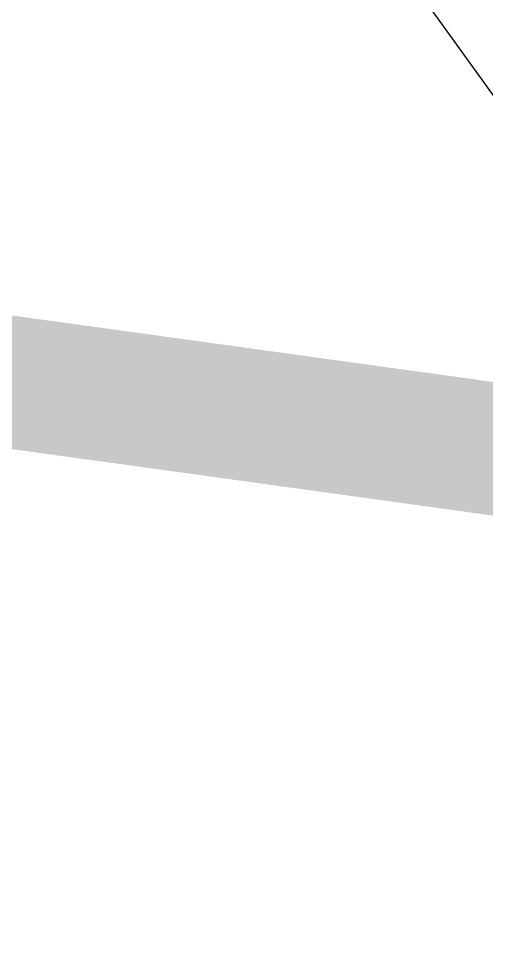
# Model space of a CAD drawing. Header units: inches. Extents: x -18 to 217, y -14 to 159.
# Drawn here: x 53.2541 to 53.299, y 31.2703 to 31.3593 of the extents above; entities that cross this region are included whole.
import ezdxf

# ---------------------------------------------------------------- set-up
doc = ezdxf.new("R2010")
doc.units = ezdxf.units.IN
for name, color, linetype in [('Dimension', 6, 'Continuous'), ('Fabrication', 76, 'Continuous'), ('Top Layer', 1, 'Continuous')]:
    doc.layers.add(name, color=color, linetype=linetype)

msp = doc.modelspace()

# ---------------------------------------------------------------- linework, layer by layer
at = {"layer": 'Dimension', "const_width": 0.254}
for points in [[(58.31, 19.466999, 1), (13.309999, 19.466999, 1)], [(54.560335, 19.466926, 1), (17.060334, 19.466926, 1)]]:
    msp.add_lwpolyline(points, format="xyb", close=True, dxfattribs=at)
at = {"layer": 'Fabrication', "const_width": 0.0127}
msp.add_lwpolyline([(53.193549, 31.332673, -1.1671), (15.675089, 13.587026)], format="xyb", dxfattribs=at)
msp.add_lwpolyline([(53.193549, 31.332673, -1.1671), (15.675089, 13.587026)], format="xyb", dxfattribs=at)
msp.add_lwpolyline([(53.193549, 31.332673, -1.1671), (15.675089, 13.587026)], format="xyb", dxfattribs=at)
msp.add_lwpolyline([(53.193549, 31.332673, -1.1671), (15.675089, 13.587026)], format="xyb", dxfattribs=at)
for points in [[(53.247638, 31.325243), (53.250701, 31.324819)], [(53.247638, 31.325243), (53.250701, 31.324819)], [(53.250701, 31.324819), (53.253841, 31.324387)], [(53.250701, 31.324819), (53.253841, 31.324387)], [(53.253841, 31.324387), (53.257056, 31.323943)], [(53.253841, 31.324387), (53.257056, 31.323943)], [(53.257056, 31.323943), (53.26065, 31.323448)], [(53.257056, 31.323943), (53.26065, 31.323448)], [(53.26065, 31.323448), (53.264333, 31.32294)], [(53.26065, 31.323448), (53.264333, 31.32294)], [(53.264333, 31.32294), (53.268103, 31.322419)], [(53.264333, 31.32294), (53.268103, 31.322419)], [(53.268103, 31.322419), (53.272284, 31.32184)], [(53.268103, 31.322419), (53.272284, 31.32184)], [(53.272284, 31.32184), (53.276899, 31.321202)], [(53.272284, 31.32184), (53.276899, 31.321202)], [(53.276899, 31.321202), (53.281628, 31.320547)], [(53.276899, 31.321202), (53.281628, 31.320547)], [(53.281628, 31.320547), (53.286823, 31.319828)], [(53.281628, 31.320547), (53.286823, 31.319828)], [(53.286823, 31.319828), (53.292505, 31.319041)], [(53.286823, 31.319828), (53.292505, 31.319041)], [(53.292505, 31.319041), (53.2987, 31.318182)], [(53.292505, 31.319041), (53.2987, 31.318182)], [(53.2987, 31.318182), (53.305436, 31.317248)], [(53.2987, 31.318182), (53.305436, 31.317248)]]:
    msp.add_lwpolyline(points, dxfattribs=at)
at = {"layer": 'Fabrication', "const_width": 0.00635}
for points in [[(53.247526, 31.324819, 1), (53.253876, 31.324819, 1)], [(53.247526, 31.324819, 1), (53.253876, 31.324819, 1)], [(53.247526, 31.324819, 1), (53.253876, 31.324819, 1)], [(53.247526, 31.324819, 1), (53.253876, 31.324819, 1)], [(53.250666, 31.324387, 1), (53.257016, 31.324387, 1)], [(53.250666, 31.324387, 1), (53.257016, 31.324387, 1)], [(53.250666, 31.324387, 1), (53.257016, 31.324387, 1)], [(53.250666, 31.324387, 1), (53.257016, 31.324387, 1)], [(53.253881, 31.323943, 1), (53.260231, 31.323943, 1)], [(53.253881, 31.323943, 1), (53.260231, 31.323943, 1)], [(53.253881, 31.323943, 1), (53.260231, 31.323943, 1)], [(53.253881, 31.323943, 1), (53.260231, 31.323943, 1)], [(53.257475, 31.323448, 1), (53.263825, 31.323448, 1)], [(53.257475, 31.323448, 1), (53.263825, 31.323448, 1)], [(53.257475, 31.323448, 1), (53.263825, 31.323448, 1)], [(53.257475, 31.323448, 1), (53.263825, 31.323448, 1)], [(53.261158, 31.32294, 1), (53.267508, 31.32294, 1)], [(53.261158, 31.32294, 1), (53.267508, 31.32294, 1)], [(53.261158, 31.32294, 1), (53.267508, 31.32294, 1)], [(53.261158, 31.32294, 1), (53.267508, 31.32294, 1)], [(53.264928, 31.322419, 1), (53.271278, 31.322419, 1)], [(53.264928, 31.322419, 1), (53.271278, 31.322419, 1)], [(53.264928, 31.322419, 1), (53.271278, 31.322419, 1)], [(53.264928, 31.322419, 1), (53.271278, 31.322419, 1)], [(53.269109, 31.32184, 1), (53.275459, 31.32184, 1)], [(53.269109, 31.32184, 1), (53.275459, 31.32184, 1)], [(53.269109, 31.32184, 1), (53.275459, 31.32184, 1)], [(53.269109, 31.32184, 1), (53.275459, 31.32184, 1)], [(53.273724, 31.321202, 1), (53.280074, 31.321202, 1)], [(53.273724, 31.321202, 1), (53.280074, 31.321202, 1)], [(53.273724, 31.321202, 1), (53.280074, 31.321202, 1)], [(53.273724, 31.321202, 1), (53.280074, 31.321202, 1)], [(53.278453, 31.320547, 1), (53.284803, 31.320547, 1)], [(53.278453, 31.320547, 1), (53.284803, 31.320547, 1)], [(53.278453, 31.320547, 1), (53.284803, 31.320547, 1)], [(53.278453, 31.320547, 1), (53.284803, 31.320547, 1)], [(53.283648, 31.319828, 1), (53.289998, 31.319828, 1)], [(53.283648, 31.319828, 1), (53.289998, 31.319828, 1)], [(53.283648, 31.319828, 1), (53.289998, 31.319828, 1)], [(53.283648, 31.319828, 1), (53.289998, 31.319828, 1)], [(53.28933, 31.319041, 1), (53.29568, 31.319041, 1)], [(53.28933, 31.319041, 1), (53.29568, 31.319041, 1)], [(53.28933, 31.319041, 1), (53.29568, 31.319041, 1)], [(53.28933, 31.319041, 1), (53.29568, 31.319041, 1)], [(53.295525, 31.318182, 1), (53.301875, 31.318182, 1)], [(53.295525, 31.318182, 1), (53.301875, 31.318182, 1)], [(53.295525, 31.318182, 1), (53.301875, 31.318182, 1)], [(53.295525, 31.318182, 1), (53.301875, 31.318182, 1)]]:
    msp.add_lwpolyline(points, format="xyb", close=True, dxfattribs=at)
at = {"layer": 'Top Layer'}
msp.add_line((52.551848, 32.395432), (53.356162, 31.273013), dxfattribs=at)
at = {"layer": 'Top Layer', "const_width": 2.032}
msp.add_lwpolyline([(23.959663, 38.67549, -0.53877), (58.062165, 22.885441)], format="xyb", dxfattribs=at)

doc.saveas('drawing.dxf')
